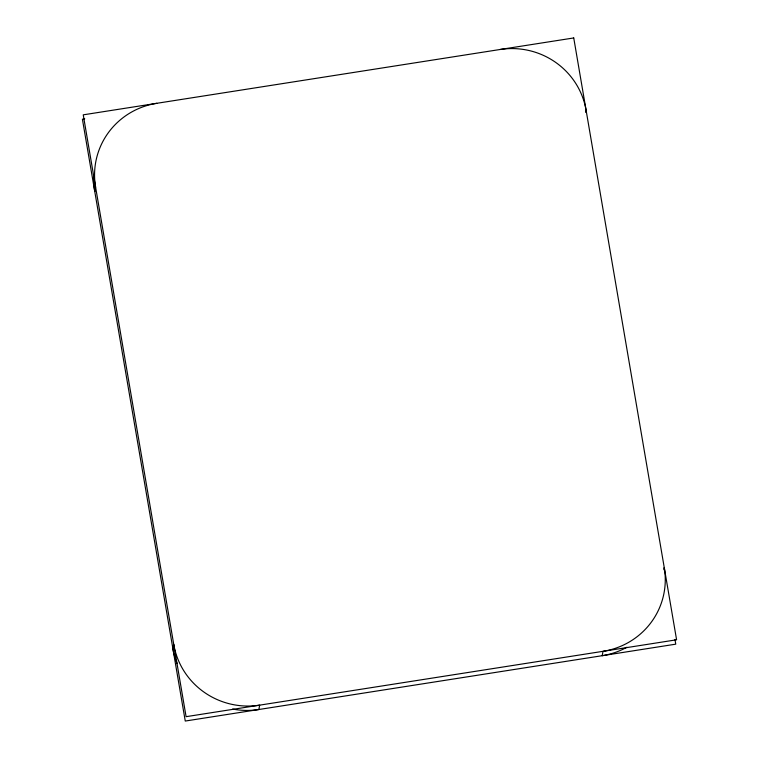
<?xml version="1.0" encoding="UTF-8"?>
<svg xmlns="http://www.w3.org/2000/svg" width="759" height="759" viewBox="0 0 759 759"><rect width="100%" height="100%" fill="white"/><g stroke="black" fill="none" stroke-linecap="round" stroke-linejoin="round"><path stroke-width="1.14" d="M585.663 112.36L586.081 110.169A74.657 73.082 10.8 0 0 500.162 49.487M663.831 569.762L664.248 567.571A74.657 73.082 10.8 0 1 603.016 651.326L602.181 655.7A74.657 73.082 10.8 0 0 626.887 647.247M84.742 118.84L82.408 119.21L185.262 721.05L675.757 644.163L674.96 639.495M93.793 176.164A74.657 73.082 10.8 0 0 94.752 191.429L95.587 187.056A74.657 73.082 10.8 0 1 156.819 103.3M232.605 709.048A74.657 73.082 10.8 0 0 258.838 709.513L259.673 705.139A74.657 73.082 10.8 0 1 173.754 644.457L172.919 648.831A74.657 73.082 10.8 0 0 177.094 663.594M573.738 37.95L83.243 114.837L186.097 716.676L676.592 639.79L573.738 37.95"/></g></svg>
